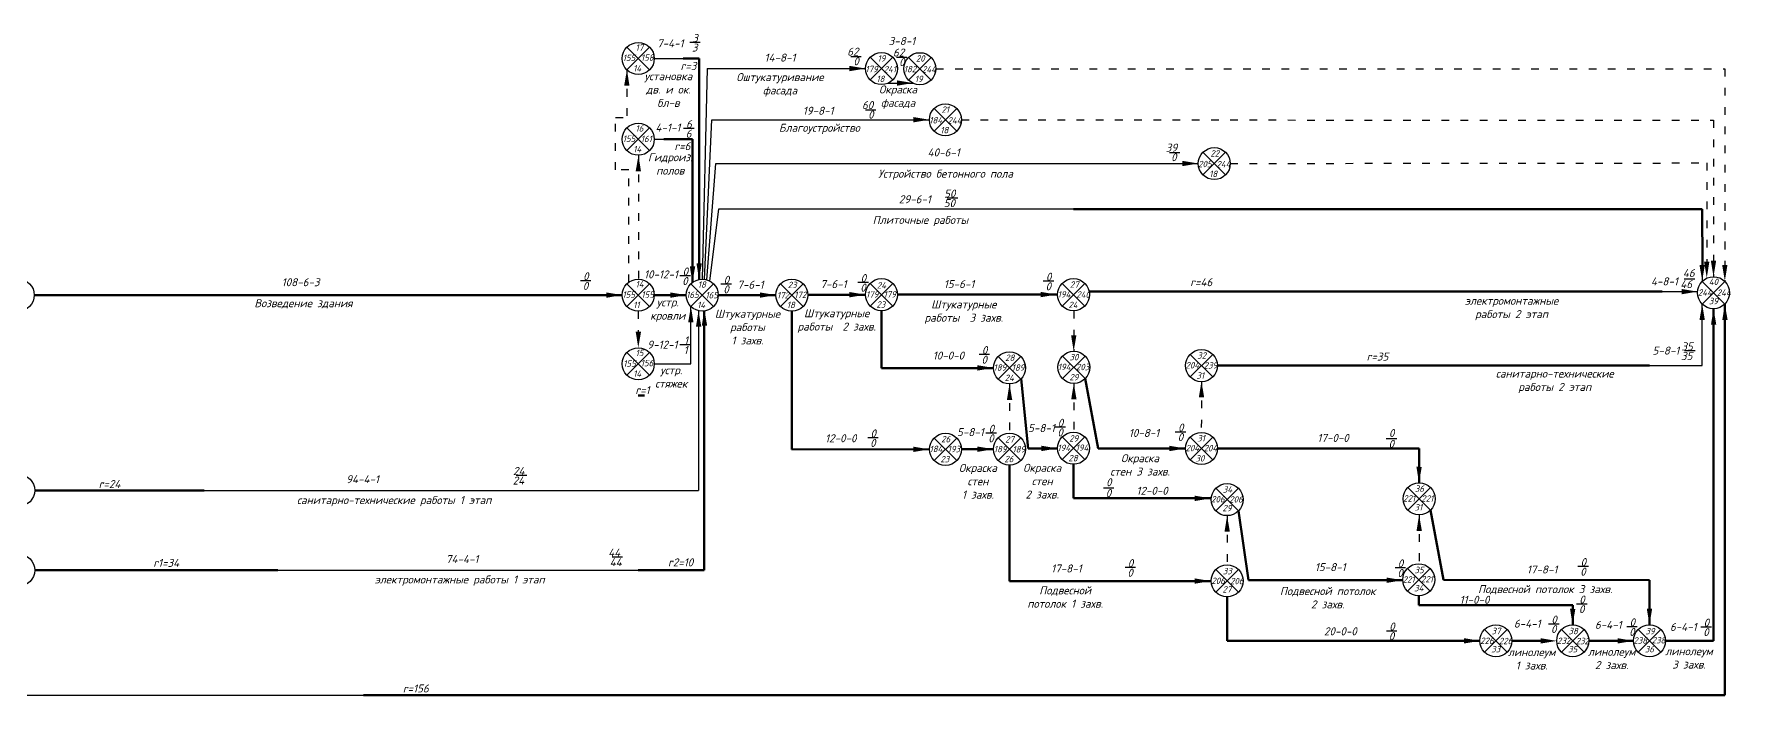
# Model space of a CAD drawing. Header units: millimetres. Extents: x -345369 to 252202, y 74562 to 424723.
# Drawn here: x 46296 to 99328, y 243703 to 264340 of the extents above; entities that cross this region are included whole.
import ezdxf

# ---------------------------------------------------------------- set-up
doc = ezdxf.new("R2010")
doc.units = ezdxf.units.MM
doc.linetypes.add('ACAD_ISO03W100', pattern=[30, 12, -18])
doc.layers.add('Основной [&]', color=7, linetype='Continuous', lineweight=18)
doc.styles.get("Standard").update_dxf_attribs({"font": 'isocpeur.TTF', "oblique": 15})
doc.styles.add('standart-наклонный', font='isocpeui.ttf', dxfattribs={"height": 3})

msp = doc.modelspace()

# ---------------------------------------------------------------- linework, layer by layer
at = {"color": 0}
for p, q in [((64826.517247, 263222.654073), (65533.624028, 263929.760854)), ((64826.517247, 263929.760854), (65533.624028, 263222.654073)), ((64826.517247, 260699.315173), (65533.624028, 261406.421954)), ((64826.517247, 261406.421954), (65533.624028, 260699.315173))]:
    msp.add_line(p, q, dxfattribs=at)
at = {"color": 7, "lineweight": 25}
for p, q in [((65680.070637, 263576.207464), (67079.09553, 263576.18616)), ((67330.726668, 263259.435711), (72280.070758, 263258.381528)), ((72991.796245, 262805.074765), (73761.387525, 262804.854773)), ((67251.259356, 256683.373157), (67477.075323, 261661.09406)), ((67477.075323, 261661.09406), (74277.193055, 261659.994081)), ((65680.070637, 261052.868563), (66871.895285, 261052.868563)), ((67607.372156, 260295.257296), (82680.070758, 260293.232588)), ((81405.208104, 260295.602752), (82680.075409, 260295.069673)), ((98426.517247, 258866.475801), (98426.517247, 256616.697779)), ((80780.070637, 256296.070065), (98281.155915, 256296.070065)), ((66826.517247, 254043.046024), (66826.517247, 255834.913547)), ((67062.604728, 255702.461011), (67062.604728, 250092.297377)), ((65680.070637, 254043.046024), (66826.517247, 254043.046024)), ((47907.014366, 250092.297377), (67062.604728, 250092.297377))]:
    msp.add_line(p, q, dxfattribs=at)
at = {"color": 7, "lineweight": 50, "ltscale": 0.5}
for p, q in [((66580.070637, 263576.197872), (67079.09553, 263576.18616)), ((67079.09553, 263576.18616), (67079.06193, 256678.157902)), ((65980.070637, 261052.868563), (66871.895285, 261052.868563)), ((66871.895285, 261052.868563), (66871.895285, 256582.202829)), ((78780.182676, 258866.475801), (98426.517247, 258866.475801)), ((98426.517247, 258866.475801), (98430.879767, 257129.708446)), ((79271.020194, 256296.070065), (97180.070637, 256296.070065)), ((67236.063978, 247598.965316), (67242.958494, 255692.437586)), ((83281.992326, 253985.41278), (96780.070637, 253985.41278)), ((65180.070637, 253051.502444), (65380.070637, 253051.502444)), ((46320.107588, 250092.127319), (51620.107588, 250092.127319)), ((46320.099661, 247596.149818), (53914.272166, 247598.965316)), ((65179.531633, 247598.965316), (67236.073274, 247598.965316))]:
    msp.add_line(p, q, dxfattribs=at)
for p, q in [((67113.847194, 264073.4694), (66786.662482, 264073.4694)), ((72426.517247, 262904.480828), (73133.624028, 263611.58761)), ((72426.517247, 263611.58761), (73133.624028, 262904.480828)), ((73626.517247, 262903.079336), (74333.624028, 263610.186118)), ((73626.517247, 263610.186118), (74333.624028, 262903.079336)), ((74423.639543, 261306.093381), (75130.746325, 262013.200162)), ((74423.639543, 262013.200162), (75130.746325, 261306.093381)), ((82826.517247, 259939.331888), (83533.624028, 260646.43867)), ((82826.517247, 260646.43867), (83533.624028, 259939.331888)), ((67689.344142, 258866.475801), (67407.35863, 256633.820918)), ((98426.517247, 258866.475801), (67689.344142, 258866.475801)), ((98193.609953, 256689.114163), (97866.425241, 256689.114163)), ((69626.517247, 256542.020328), (70333.624028, 255834.913547)), ((69626.517247, 255834.913547), (70333.624028, 256542.020328)), ((72426.517247, 256554.919781), (73133.624028, 255847.813)), ((72426.517247, 255847.813), (73133.624028, 256554.919781)), ((78426.517247, 256554.921119), (79133.624028, 255847.814338)), ((78426.517247, 255847.814338), (79133.624028, 256554.921119)), ((98426.517247, 253985.41278), (98426.517247, 255909.590998)), ((76426.517247, 254268.823777), (77133.624028, 253561.716996)), ((76426.517247, 253561.716996), (77133.624028, 254268.823777)), ((78435.786946, 254286.998688), (79142.893728, 253579.891907)), ((78435.786946, 253579.891907), (79142.893728, 254286.998688)), ((82426.517247, 254338.96617), (83133.624028, 253631.859389)), ((82426.517247, 253631.859389), (83133.624028, 254338.96617)), ((98203.489076, 254446.097919), (97876.304365, 254446.097919)), ((83280.070637, 253985.41278), (98426.517247, 253985.41278)), ((74426.517247, 251727.089482), (75133.624028, 251019.9827)), ((74426.517247, 251019.9827), (75133.624028, 251727.089482)), ((76426.517247, 251732.170311), (77133.624028, 251025.06353)), ((76426.517247, 251025.06353), (77133.624028, 251732.170311)), ((78426.517247, 251759.614922), (79133.624028, 251052.508141)), ((78426.517247, 251052.508141), (79133.624028, 251759.614922)), ((82426.517247, 251753.997714), (83133.624028, 251046.890933)), ((82426.517247, 251046.890933), (83133.624028, 251753.997714)), ((83226.517247, 250156.19912), (83933.624028, 249449.092339)), ((83226.517247, 249449.092339), (83933.624028, 250156.19912)), ((89226.517247, 250180.5321), (89933.624028, 249473.425319)), ((89226.517247, 249473.425319), (89933.624028, 250180.5321)), ((46320.107588, 247598.965316), (65179.531633, 247598.965316)), ((83226.517247, 247619.545654), (83933.624028, 246912.438873)), ((83226.517247, 246912.438873), (83933.624028, 247619.545654)), ((89217.247547, 247653.148333), (89924.354328, 246946.041552)), ((89217.247547, 246946.041552), (89924.354328, 247653.148333)), ((91626.517247, 245748.318729), (92333.624028, 245041.211948)), ((91626.517247, 245041.211948), (92333.624028, 245748.318729)), ((94026.517247, 245747.122588), (94733.624028, 245040.015806)), ((94026.517247, 245040.015806), (94733.624028, 245747.122588)), ((96426.517247, 245748.318729), (97133.624028, 245041.211948)), ((96426.517247, 245041.211948), (97133.624028, 245748.318729)), ((33107.014366, 243703.211807), (99138.202391, 243703.211807))]:
    msp.add_line(p, q)
at = {"color": 7}
for p, q in [((72144.554458, 263629.416778), (71817.369747, 263629.416778)), ((73573.26586, 263602.4254), (73246.081149, 263602.4254)), ((72605.721036, 261962.422921), (72278.536324, 261962.422921)), ((66924.780164, 261385.843411), (66597.595453, 261385.843411)), ((82106.37121, 260632.764903), (81779.186498, 260632.764903)), ((75161.258751, 259217.079864), (74834.074039, 259217.079864)), ((66807.296612, 256785.613704), (66480.111901, 256785.613704)), ((63699.958265, 256634.051002), (63372.773554, 256634.051002)), ((64826.517247, 255834.913547), (65533.624028, 256542.020328)), ((64826.517247, 256542.020328), (65533.624028, 255834.913547)), ((66826.517247, 255834.913547), (67533.624028, 256542.020328)), ((66826.517247, 256542.020328), (67533.624028, 255834.913547)), ((68092.092881, 256526.207335), (67764.90817, 256526.207335)), ((72371.894962, 256578.483671), (72044.710251, 256578.483671)), ((78162.22487, 256620.717823), (77835.040159, 256620.717823)), ((98426.517247, 255909.590998), (99133.624028, 256616.697779)), ((98426.517247, 256616.697779), (99133.624028, 255909.590998)), ((66806.239159, 254632.508092), (66479.054447, 254632.508092)), ((64826.517247, 253689.492633), (65533.624028, 254396.599414)), ((64826.517247, 254396.599414), (65533.624028, 253689.492633)), ((76159.385893, 254329.832884), (75832.201181, 254329.832884)), ((78531.027693, 252061.104165), (78203.842982, 252061.104165)), ((82289.70283, 251914.341902), (81962.518118, 251914.341902)), ((72679.963062, 251729.692684), (72352.778351, 251729.692684)), ((76371.403893, 251874.747348), (76044.219182, 251874.747348)), ((88879.11951, 251701.400198), (88551.934799, 251701.400198)), ((61696.97917, 250557.694455), (61369.794459, 250557.694455)), ((80041.137865, 250164.932196), (79713.953154, 250164.932196)), ((64687.130782, 248008.619075), (64359.94607, 248008.619075)), ((80719.255842, 247679.814166), (80392.07113, 247679.814166)), ((89155.97086, 247671.44772), (88828.786148, 247671.44772)), ((94868.757541, 247712.711711), (94541.572829, 247712.711711)), ((94826.887254, 246541.976509), (94499.702543, 246541.976509)), ((88887.669945, 245700.464489), (88560.485233, 245700.464489)), ((93954.571099, 245919.014379), (93627.386388, 245919.014379)), ((96398.32922, 245831.936604), (96071.144508, 245831.936604)), ((98712.653616, 245823.31286), (98385.468905, 245823.31286))]:
    msp.add_line(p, q, dxfattribs=at)
at = {"color": 7, "linetype": 'ACAD_ISO03W100', "ltscale": 20}
for p, q in [((64826.517247, 263222.654073), (64826.517247, 261728.782094)), ((74480.070637, 263256.632727), (99133.624028, 263256.632727)), ((99133.624028, 263256.632727), (99133.624028, 256616.697779)), ((64469.091889, 261728.782094), (64826.517247, 261728.782094)), ((64469.091889, 260095.587879), (64469.091889, 261714.371799)), ((75277.188297, 261661.800091), (98780.070637, 261645.474563)), ((98780.070637, 261645.474563), (98780.070637, 256750.311686)), ((65185.992239, 260550.768681), (65185.992239, 256688.431871)), ((64881.31868, 260095.587879), (64469.091889, 260095.587879)), ((64881.31868, 256589.399935), (64881.31868, 260095.587879)), ((83680.044959, 260297.952598), (98568.531531, 260313.593691)), ((98568.531531, 260313.593691), (98568.531531, 256716.190972)), ((65180.070637, 255688.466938), (65180.070637, 254543.046024)), ((82780.104765, 253496.029696), (82774.364538, 251900.411763))]:
    msp.add_line(p, q, dxfattribs=at)
at = {"color": 1, "lineweight": 50}
for p, q in [((46307.014366, 256188.466938), (64680.070637, 256188.466938)), ((53707.014366, 256188.466938), (64680.070637, 256188.466938)), ((65680.070637, 256188.466938), (66680.070637, 256188.466938)), ((67680.070637, 256188.466938), (69480.070638, 256188.487971)), ((70479.904204, 256201.366769), (72280.070637, 256201.36717)), ((73280.045813, 256206.348671), (78280.09546, 256206.349918)), ((69980.070637, 255688.466938), (69980.890938, 251372.541698)), ((72780.070637, 255701.366391), (72780.070637, 253911.009924)), ((98782.971114, 245396.930582), (98780.070637, 255763.144388)), ((72780.070637, 253911.736466), (76280.083126, 253911.736466)), ((77149.676209, 253578.533514), (77361.480636, 251402.416345)), ((79142.893728, 253579.891907), (79547.439485, 251401.088931)), ((69980.890938, 251372.541698), (74280.070648, 251373.432491)), ((75280.070637, 251373.527599), (76280.082214, 251375.214418)), ((78270.814225, 251402.416345), (77361.480636, 251402.416345)), ((79547.439485, 251401.088931), (82282.032102, 251400.444324)), ((83280.070637, 251400.444324), (89580.062546, 251400.444324)), ((89580.062546, 251400.431168), (89580.062546, 250326.978709)), ((76779.981537, 250878.616928), (76782.762502, 247262.234198)), ((78779.579977, 249846.890705), (78779.579977, 250906.061772)), ((78779.579977, 249846.890705), (83082.032102, 249846.890705)), ((83933.624028, 249449.092339), (84248.451715, 247287.472419)), ((89933.624028, 249473.425319), (90338.169786, 247294.622343)), ((76782.762502, 247262.234198), (83067.638917, 247261.388939)), ((84248.451715, 247287.472419), (89067.934788, 247287.472419)), ((90338.169786, 247294.622343), (96780.070637, 247292.927722)), ((96780.070637, 247292.927722), (96780.070637, 245894.765339)), ((83580.070637, 246765.992263), (83580.070637, 245395.004573)), ((89567.703074, 246802.692806), (89567.703074, 246512.611838)), ((94380.070637, 246512.611838), (89567.703074, 246512.611838)), ((94380.070637, 246512.611838), (94380.070637, 245893.569197)), ((83580.070637, 245395.004573), (91480.070637, 245394.765339)), ((92480.070637, 245394.765339), (93625.441328, 245394.765339)), ((94880.070596, 245393.772865), (96280.071042, 245394.129285)), ((97280.065003, 245397.139058), (98782.971114, 245396.930582))]:
    msp.add_line(p, q, dxfattribs=at)
at = {"color": 1, "linetype": 'ACAD_ISO03W100', "ltscale": 20}
for p, q in [((78789.340337, 255701.453663), (78789.340337, 254433.445298)), ((76780.070637, 253415.270387), (76780.070637, 251878.61692)), ((78789.340337, 253433.445298), (78789.340337, 251896.791831)), ((83580.070637, 249302.645729), (83580.070637, 247765.992263)), ((89580.070637, 249326.978709), (89580.070637, 247790.325243))]:
    msp.add_line(p, q, dxfattribs=at)
at = {"color": 7, "lineweight": 50}
for p, q in [((99138.202391, 243703.211807), (99133.624028, 255909.590998)), ((56593.961403, 243703.211807), (99138.202391, 243703.211807))]:
    msp.add_line(p, q, dxfattribs=at)
at = {"color": 0}
for centre in [(65180.070637, 263576.207464), (65180.070637, 261052.868563)]:
    msp.add_circle(centre, 500, dxfattribs=at)
for centre in [(72780.070637, 263258.034219), (73980.070637, 263256.632727), (74777.192934, 261659.646772), (83180.070637, 260292.885279), (69980.070637, 256188.466938), (72780.070637, 256201.366391), (78780.070637, 256201.367728), (76780.070637, 253915.270387), (78789.340337, 253933.445298), (82780.070637, 253985.41278), (78780.070637, 251406.061531), (82780.070637, 251400.444324), (74780.070637, 251373.536091), (76780.070637, 251378.61692), (89580.070637, 249826.978709), (83580.070637, 249802.645729), (83580.070637, 247265.992263), (89567.703074, 247302.692806), (91980.070637, 245394.765339), (94380.070637, 245393.569197), (96780.070637, 245394.765339)]:
    msp.add_circle(centre, 500)
at = {"color": 7}
for centre in [(45807.014366, 256188.466938), (65180.070637, 256188.466938), (67180.070637, 256188.466938), (98780.070637, 256263.144388), (65180.070637, 254043.046024), (45820.107588, 250092.127319), (45820.107588, 247598.965316)]:
    msp.add_circle(centre, 500, dxfattribs=at)
at = {"color": 0}
for points in [[(64906.187092, 262721.800632), (64739.44166, 262723.034923), (64826.517247, 263222.654073)], [(65265.662084, 260049.91524), (65098.916652, 260051.14953), (65185.992239, 260550.768681)], [(98483.886357, 257228.978064), (98650.635831, 257229.396916), (98568.517649, 256728.939068)], [(98695.425463, 257263.098779), (98862.174937, 257263.51763), (98780.056755, 256763.059783)], [(66792.225439, 257083.056269), (66958.970871, 257081.821979), (66871.895285, 256582.202829)], [(66999.392085, 257179.011343), (67166.137516, 257177.777053), (67079.06193, 256678.157902)], [(98341.872072, 257129.484871), (98508.621546, 257129.903723), (98426.503364, 256629.445875)], [(99048.978853, 257129.484871), (99215.728327, 257129.903723), (99133.610145, 256629.445875)], [(98341.885955, 255409.552002), (98508.635429, 255409.13315), (98426.517247, 255909.590998)]]:
    msp.add_solid(points, dxfattribs=at)
for points in [[(71779.833925, 263345.054405), (71779.833925, 263178.304405), (72280.083925, 263261.679405)], [(73261.150692, 262891.52765), (73261.150692, 262724.77765), (73761.400692, 262808.15265)], [(73776.956222, 261746.666958), (73776.956222, 261579.916958), (74277.206222, 261663.291958)], [(82179.833925, 260379.905465), (82179.833925, 260213.155465), (82680.083925, 260296.530465)], [(68979.94684, 256105.091938), (68979.94684, 256271.841938), (69480.19684, 256188.466938)], [(71779.820637, 256117.991391), (71779.820637, 256284.741391), (72280.070637, 256201.366391)], [(77754.80171, 256122.16255), (77754.80171, 256288.91255), (78255.05171, 256205.53755)], [(97780.917374, 256212.868236), (97780.917374, 256379.618236), (98281.167374, 256296.243236)], [(78871.961703, 254933.194764), (78705.214456, 254934.153001), (78785.713367, 254433.432142)], [(75779.820673, 253831.70735), (75779.820673, 253998.45735), (76280.070673, 253915.08235)], [(82864.495958, 252996.21355), (82697.748711, 252995.255312), (82778.247622, 253495.976171)], [(76866.318973, 252915.507765), (76699.571727, 252914.549528), (76780.070637, 253415.270386)], [(78875.588673, 252933.682676), (78708.841426, 252932.724439), (78789.340337, 253433.445297)], [(73779.820673, 251289.973054), (73779.820673, 251456.723054), (74280.070673, 251373.348054)], [(75779.820673, 251295.053884), (75779.820673, 251461.803884), (76280.070673, 251378.428884)], [(77779.833925, 251319.041345), (77779.833925, 251485.791345), (78280.083925, 251402.416345)], [(81779.820637, 251317.069324), (81779.820637, 251483.819324), (82280.070637, 251400.444324)], [(89662.683912, 250826.728175), (89495.936665, 250827.686413), (89576.435576, 250326.965554)], [(82569.350382, 249758.91238), (82569.350382, 249925.66238), (83069.600382, 249842.28738)], [(83666.318973, 248802.883108), (83499.571727, 248801.92487), (83580.070637, 249302.645729)], [(89666.318973, 248827.216088), (89499.571727, 248826.25785), (89580.070637, 249326.978709)], [(82567.388917, 247178.013939), (82567.388917, 247344.763939), (83067.638917, 247261.388939)], [(88566.965889, 247204.097419), (88566.965889, 247370.847419), (89067.215889, 247287.472419)], [(94462.692003, 246393.318663), (94295.944757, 246394.276901), (94376.443667, 245893.556042)], [(96862.692003, 246394.514805), (96695.944757, 246395.473042), (96776.443667, 245894.752184)], [(90979.820673, 245311.202302), (90979.820673, 245477.952302), (91480.070673, 245394.577302)], [(93379.820673, 245310.00616), (93379.820673, 245476.75616), (93880.070673, 245393.38116)], [(95779.833925, 245311.390339), (95779.833925, 245478.140339), (96280.083925, 245394.765339)]]:
    msp.add_solid(points)
at = {"color": 7}
for points in [[(64179.820637, 256271.841938), (64179.820637, 256105.091938), (64680.070637, 256188.466938)], [(66179.820637, 256271.841938), (66179.820637, 256105.091938), (66680.070637, 256188.466938)], [(66906.187092, 255334.060106), (66739.44166, 255335.294397), (66826.517247, 255834.913547)], [(66982.934883, 255201.607571), (67149.680315, 255202.841861), (67062.604728, 255702.461011)], [(67165.872392, 255236.275573), (67332.617824, 255237.509864), (67245.542237, 255737.129014)], [(98700.400792, 255262.290948), (98867.146224, 255263.525238), (98780.070637, 255763.144388)], [(99053.954182, 255408.737557), (99220.699614, 255409.971848), (99133.624028, 255909.590998)], [(65100.400792, 255043.899464), (65267.146224, 255042.665174), (65180.070637, 254543.046024)]]:
    msp.add_solid(points, dxfattribs=at)
at = {"layer": 'Основной [&]', "lineweight": 25}
for p, q in [((67330.726668, 263259.435711), (67180.070637, 256688.466938)), ((67323.30317, 256667.512282), (67607.372156, 260295.257296))]:
    msp.add_line(p, q, dxfattribs=at)

# ---------------------------------------------------------------- texts
at = {"color": 7, "char_height": 250, "style": 'standart-наклонный'}
for s, insert, attachment_point in [('7-4-1', (66180.395435, 264172.911969), 2), ('3-8-1', (73418.807847, 263995.102862), 8), ('14-8-1', (69609.124787, 263477.087954), 8), ('установка\\Pдв. и ок.\\Pбл-в', (66120.374963, 263146.807488), 2), ('Оштукатуривание\\Pфасада', (69609.124787, 262386.055914), 8), ('Окраска\\Pфасада', (73297.879074, 261999.395044), 8), ('19-8-1', (70800.973428, 261818.355579), 8), ('4-1-1', (66106.343302, 261543.409932), 2), ('Благоустройство', (70839.687569, 261219.118674), 8), ('Гидроиз.\\Pполов', (66178.439917, 260616.108453), 2), ('40-6-1', (74724.061915, 260518.064496), 8), ('29-6-1', (73822.847195, 259304.656254), 2), ('108-6-3', (54628.129063, 256715.040526), 2), ('10-12-1', (65888.948236, 256960.28499), 2), ('4-8-1', (97245.164793, 256741.993702), 2), ('7-6-1', (68685.246707, 256637.670511), 2), ('7-6-1', (71279.67242, 256657.468902), 2), ('15-6-1', (75203.867088, 256657.468902), 2), ('Возведение здания', (54717.656157, 256059.360271), 2), ('устр.\\Pкровли', (66101.054386, 256087.819797), 2), ('Штукатурные\\Pработы\\P1 захв.', (68593.096001, 255729.712096), 2), ('Штукатурные\\Pработы  2 захв.', (71379.746176, 255747.088465), 2), ('Штукатурные\\Pработы  3 захв.', (75353.128561, 256024.758357), 2), ('электромонтажные\\Pработы 2 этап', (92469.083786, 256137.478088), 2), ('9-12-1', (65932.196305, 254765.306525), 2), ('5-8-1', (97291.82091, 254580.783305), 2), ('10-0-0', (74870.87119, 254426.264343), 2), ('устр.\\Pстяжек', (66209.004773, 253967.935232), 2), ('санитарно-технические\\Pработы 2 этап', (93818.860679, 253862.529263), 2), ('5-8-1', (75557.238593, 252036.451094), 2), ('5-8-1', (77778.252553, 252163.268291), 2), ('10-8-1', (80983.548765, 252009.935819), 2), ('12-0-0', (71508.139907, 251843.215384), 2), ('17-0-0', (86890.784902, 251854.596322), 2), ('Окраска\\Pстен\\P1 захв.', (75794.003243, 250917.511408), 2), ('Окраска\\Pстен\\P2 захв.', (77801.718764, 250921.239166), 2), ('Окраска\\Pстен 3 захв.', (80859.789158, 251221.201666), 2), ('94-4-1', (56563.597183, 250566.668256), 2), ('санитарно-технические работы 1 этап', (57553.532565, 249914.889276), 2), ('12-0-0', (81235.176132, 250203.503859), 2), ('74-4-1', (59675.973559, 248071.477612), 2), ('17-8-1', (78557.922285, 247779.226725), 2), ('15-8-1', (86802.699545, 247821.565676), 2), ('17-8-1', (93423.634454, 247746.741909), 2), ('электромонтажные работы 1 этап', (59599.770079, 247434.910476), 2), ('Подвесной\\Pпотолок 1 захв.', (78519.904123, 247095.846908), 2), ('11-0-0', (91311.180991, 246801.897141), 2), ('20-0-0', (87119.794212, 245817.08889), 2), ('6-4-1', (92960.059474, 246057.107783), 2), ('6-4-1', (95491.894387, 246018.914325), 2), ('6-4-1', (97836.188329, 245954.251647), 2), ('линолеум\\P1 захв.', (93096.41812, 245166.76896), 2), ('линолеум\\P2 захв.', (95597.002287, 245179.218634), 2), ('линолеум\\P3 захв.', (98013.13687, 245194.926549), 2), ('r=156', (58229.28292, 244032.906622), 2)]:
    msp.add_mtext(s, dxfattribs=dict(at, insert=insert, attachment_point=attachment_point))
at = {"char_height": 250, "style": 'standart-наклонный'}
for s, insert, width, attachment_point in [('3', (67042.540597, 264339.377069), 177.94272359, 3), ('3', (67030.980387, 264040.232611), 177.94272359, 3), ('r=46', (82772.458445, 256716.096012), 5755.2723673, 2), ('46', (98190.508255, 257001.538641), 177.94272359, 3), ('46', (98110.743146, 256655.877374), 177.94272359, 3), ('35', (98132.182479, 254712.005588), 177.94272359, 3), ('r=35', (88280.01588, 254393.653342), 5755.2723673, 2), ('35', (98120.62227, 254412.86113), 177.94272359, 3)]:
    msp.add_mtext(s, dxfattribs=dict(at, insert=insert, width=width, attachment_point=attachment_point))
at = {"char_height": 200}
for s, insert, attachment_point in [('155', (64693.800601, 263696.653473), 1), ('17', (65095.494803, 264016.414192), 1), ('158', (65262.296393, 263703.73082), 1), ('19', (72656.424596, 263477.59361), 7), ('20', (73856.424596, 263476.192118), 7), ('179', (72276.485589, 263145.780442), 7), ('241', (72846.957727, 263138.694032), 7), ('182', (73476.485589, 263144.37895), 7), ('244', (74046.957727, 263137.29254), 7), ('21', (74653.546893, 261879.206163), 7), ('16', (65095.494803, 261493.075292), 1), ('184', (74273.607886, 261547.392995), 7), ('244', (74844.080024, 261540.306584), 7), ('155', (64693.824876, 261169.337699), 1), ('161', (65259.013761, 261165.182214), 1), ('22', (83056.424596, 260512.44467), 7), ('205', (82676.485589, 260180.631502), 7), ('244', (83246.957727, 260173.545092), 7), ('172', (69513.570917, 256283.994593), 1), ('23', (69850.161022, 256605.722923), 1), ('172', (70053.322583, 256297.859338), 1), ('179', (72296.119292, 256310.87811), 1), ('24', (72635.892035, 256594.423214), 1), ('179', (72844.199976, 256311.860043), 1), ('194', (78285.374752, 256311.386062), 1), ('27', (78668.021894, 256617.089526), 1), ('240', (78868.804098, 256305.153789), 1), ('189', (76282.032102, 254028.621808), 1), ('28', (76646.054604, 254333.959491), 1), ('189', (76848.402488, 254024.970531), 1), ('194', (78291.301802, 254046.796719), 1), ('30', (78655.324304, 254352.134402), 1), ('203', (78857.672187, 254043.145442), 1), ('204', (82282.032102, 254098.764201), 1), ('32', (82646.054604, 254404.101884), 1), ('239', (82848.402488, 254095.112924), 1), ('184', (74282.032102, 251486.887512), 1), ('26', (74646.054604, 251792.225196), 1), ('193', (74848.402488, 251483.236235), 1), ('189', (76290.305546, 251481.941044), 1), ('27', (76645.77741, 251785.387562), 1), ('189', (76872.873517, 251473.797719), 1), ('194', (78276.485589, 251518.315308), 1), ('29', (78645.77741, 251812.832172), 1), ('194', (78846.957727, 251525.401719), 1), ('204', (82282.032102, 251513.795745), 1), ('31', (82646.054604, 251819.133428), 1), ('204', (82848.402488, 251510.144468), 1), ('206', (83082.032102, 249915.99715), 1), ('34', (83446.054604, 250221.334834), 1), ('206', (83648.402488, 249912.345874), 1), ('221', (89082.032102, 249940.33013), 1), ('36', (89446.054604, 250245.667814), 1), ('221', (89648.402488, 249936.678854), 1), ('33', (83445.77741, 247672.762904), 1), ('35', (89436.50771, 247706.365584), 1), ('206', (83090.305546, 247369.316386), 1), ('206', (83672.873517, 247361.173061), 1), ('221', (89067.215889, 247411.84872), 1), ('221', (89637.688027, 247418.93513), 1), ('37', (91845.77741, 245801.53598), 1), ('38', (94245.77741, 245800.339838), 1), ('39', (96652.187443, 245797.779187), 1), ('226', (91490.305546, 245498.089462), 1), ('226', (92072.873517, 245489.946137), 1), ('232', (93890.305546, 245496.89332), 1), ('232', (94472.873517, 245488.749995), 1), ('238', (96276.485589, 245507.019115), 1), ('238', (96846.957727, 245514.105526), 1)]:
    msp.add_mtext_dynamic_manual_height_columns(s, width=4.94693533, gutter_width=12.5, heights=[0], dxfattribs=dict(at, insert=insert, attachment_point=attachment_point))
at = {"color": 7, "char_height": 250, "style": 'standart-наклонный'}
for s, insert, width, attachment_point in [('62', (72061.687652, 263662.653567), 177.94272359, 9), ('0', (72073.247861, 263363.509109), 177.94272359, 9), ('62', (73490.399054, 263635.662189), 177.94272359, 9), ('0', (73501.959263, 263336.517732), 177.94272359, 9), ('r=3', (66750.337855, 263465.965674), 5755.2723673, 2), ('60', (72522.854229, 261995.65971), 177.94272359, 9), ('6', (66853.473568, 261651.751079), 177.94272359, 3), ('0', (72534.414439, 261696.515253), 177.94272359, 9), ('r=6', (66559.664719, 260962.99305), 5755.2723673, 2), ('6', (66841.913358, 261352.606622), 177.94272359, 3), ('39', (82023.504403, 260666.001692), 177.94272359, 9), ('0', (82000.769395, 260367.85683), 177.94272359, 9), ('Устройство бетонного пола', (74782.192557, 259786.442158), 5828.12201646, 8), ('50', (75089.952154, 259482.987533), 177.94272359, 3), ('50', (75078.391944, 259183.843075), 177.94272359, 3), ('Плиточные работы', (73996.676604, 258660.524939), 4758.23322144, 2), ('0', (63628.651668, 256899.95867), 177.94272359, 3), ('0', (66724.429805, 256752.376915), 177.94272359, 3), ('0', (66735.990015, 257051.521372), 177.94272359, 3), ('0', (68020.786285, 256792.115003), 177.94272359, 3), ('0', (72300.588365, 256844.391339), 177.94272359, 3), ('0', (78090.918274, 256886.625491), 177.94272359, 3), ('0', (63617.091458, 256600.814213), 177.94272359, 3), ('0', (68009.226075, 256492.970546), 177.94272359, 3), ('0', (72289.028156, 256545.246882), 177.94272359, 3), ('0', (78079.358064, 256587.481034), 177.94272359, 3), ('1', (66723.372352, 254599.271303), 177.94272359, 3), ('1', (66734.932562, 254898.41576), 177.94272359, 3), ('0', (76088.079296, 254595.740553), 177.94272359, 3), ('0', (76076.519086, 254296.596095), 177.94272359, 3), ('r=1', (65312.446418, 253348.61554), 5755.2723673, 2), ('0', (72608.656465, 251995.600352), 177.94272359, 3), ('0', (76300.097297, 252140.655017), 177.94272359, 3), ('0', (78448.160887, 252027.867376), 177.94272359, 3), ('0', (78459.721096, 252327.011834), 177.94272359, 3), ('0', (82218.396233, 252180.24957), 177.94272359, 3), ('0', (88807.812914, 252006.379301), 177.94272359, 3), ('0', (72597.096256, 251696.455895), 177.94272359, 3), ('0', (76288.537087, 251841.510559), 177.94272359, 3), ('0', (82206.836023, 251881.105113), 177.94272359, 3), ('0', (88796.252704, 251668.163409), 177.94272359, 3), ('r=24', (48658.836878, 250414.501126), 5755.2723673, 2), ('24', (61614.112364, 250524.457666), 177.94272359, 3), ('24', (61625.672573, 250823.602123), 177.94272359, 3), ('0', (79969.831269, 250469.911298), 177.94272359, 3), ('0', (79958.271059, 250131.695407), 177.94272359, 3), ('44', (64615.824185, 248274.526743), 177.94272359, 3), ('r1=34', (50430.223649, 247952.254673), 5755.2723673, 2), ('44', (64662.749548, 247975.382286), 177.94272359, 3), ('r2=10', (66503.474505, 247969.334432), 5755.2723673, 2), ('0', (80647.949245, 247945.721834), 177.94272359, 3), ('0', (89084.664263, 247937.355388), 177.94272359, 3), ('0', (94785.890734, 247679.474922), 177.94272359, 3), ('0', (94797.450944, 247978.619379), 177.94272359, 3), ('0', (80636.389035, 247646.577377), 177.94272359, 3), ('0', (89073.104053, 247638.210931), 177.94272359, 3), ('Подвесной потолок 3 захв.', (93520.008474, 247134.215377), 4814.43438509, 2), ('Подвесной потолок\\P2 захв.', (86723.918929, 247074.778879), 5445.30283135, 2), ('0', (94755.580658, 246807.884178), 177.94272359, 3), ('0', (93883.264503, 246184.922048), 177.94272359, 3), ('0', (94744.020448, 246508.73972), 177.94272359, 3), ('0', (96327.022623, 246097.844273), 177.94272359, 3), ('0', (98641.34702, 246089.220529), 177.94272359, 3), ('0', (88804.803138, 245667.2277), 177.94272359, 3), ('0', (88816.363348, 245966.372158), 177.94272359, 3), ('0', (93871.704293, 245885.77759), 177.94272359, 3), ('0', (96315.462413, 245798.699815), 177.94272359, 3), ('0', (98629.78681, 245790.076071), 177.94272359, 3)]:
    msp.add_mtext(s, dxfattribs=dict(at, insert=insert, width=width, attachment_point=attachment_point))
at = {"color": 7, "char_height": 200, "attachment_point": 1}
for s, insert in [('14', (65020.658255, 263368.867632)), ('18', (72620.658255, 263037.793597)), ('19', (73820.658255, 263036.392105)), ('18', (74617.780552, 261439.40615)), ('14', (65020.658255, 260845.528732)), ('18', (83020.658255, 260072.644657)), ('40', (98632.919264, 256703.351117)), ('155', (64683.716833, 256302.531783)), ('14', (65095.494803, 256628.673666)), ('155', (65274.979222, 256304.831834)), ('165', (66676.820609, 256299.286019)), ('18', (67038.541027, 256617.155081)), ('165', (67277.975706, 256286.372006)), ('244', (98291.393164, 256368.947637)), ('244', (98881.633209, 256364.706961)), ('11', (65020.658255, 255981.127106)), ('14', (67020.658255, 255981.127106)), ('18', (69820.658255, 255981.127106)), ('23', (72620.658255, 255994.026559)), ('24', (78620.658255, 255981.127106)), ('39', (98632.919264, 256103.351117)), ('155', (64710.13736, 254152.749475)), ('15', (65095.494803, 254483.252752)), ('156', (65256.512788, 254166.449377)), ('14', (65020.658255, 253835.706192)), ('24', (76630.829971, 253707.930555)), ('29', (78651.250681, 253726.105466)), ('31', (82620.658255, 253778.072948)), ('23', (74620.658255, 251166.19626)), ('26', (76620.658255, 251171.277089)), ('28', (78620.658255, 251198.7217)), ('30', (82591.568432, 251193.104492)), ('29', (83436.017128, 249639.754594)), ('31', (89436.017128, 249664.087574)), ('34', (89423.649565, 247139.801671)), ('27', (83436.017128, 247103.101128)), ('33', (91832.919264, 245234.972067)), ('35', (94232.919264, 245233.775925)), ('36', (96632.919264, 245234.972067))]:
    msp.add_mtext_dynamic_manual_height_columns(s, width=4.94693533, gutter_width=12.5, heights=[0], dxfattribs=dict(at, insert=insert))

doc.saveas('drawing.dxf')
